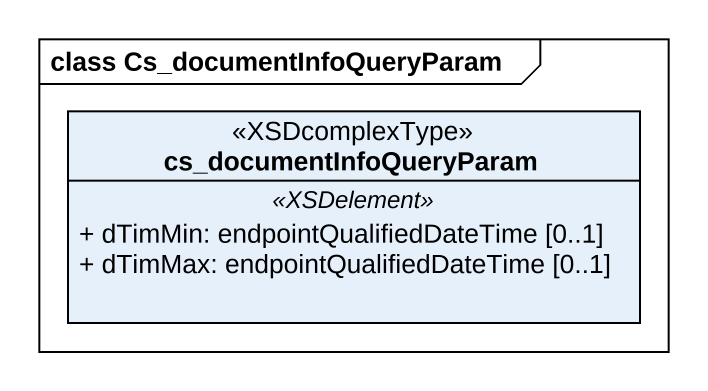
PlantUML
@startuml
mainframe class Cs_documentInfoQueryParam
hide circle
hide empty members
skinparam classAttributeIconSize 0
class cs_documentInfoQueryParam <<XSDcomplexType>> {
  .. <<XSDelement>> ..
  + dTimMin: endpointQualifiedDateTime [0..1]
  + dTimMax: endpointQualifiedDateTime [0..1]
}
@enduml
